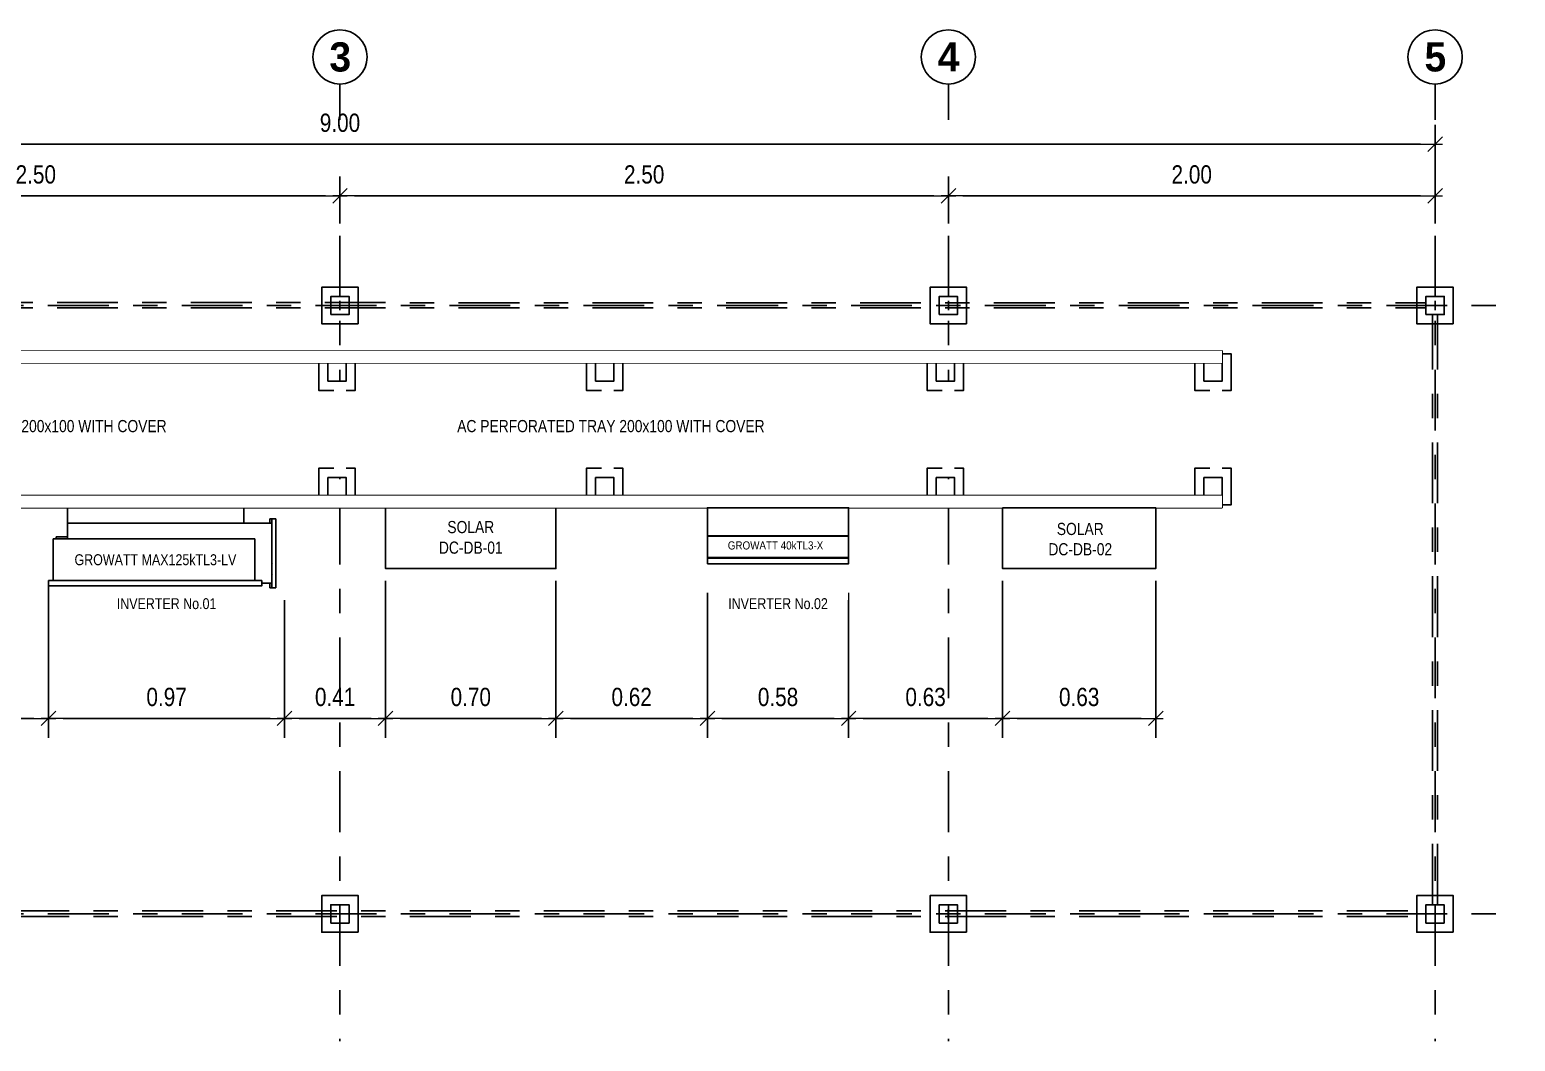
# Model space of a CAD drawing. Header units: millimetres. Extents: x 2497.4 to 2515.8, y 479.1 to 489.2.
# Drawn here: x 2501.75 to 2507.85, y 485.04 to 489.19 of the extents above; entities that cross this region are included whole.
import ezdxf
from ezdxf.enums import TextEntityAlignment as Align

# ---------------------------------------------------------------- set-up
doc = ezdxf.new("R2010")
doc.units = ezdxf.units.MM
doc.linetypes.add('CENTER', pattern=[2, 1.25, -0.25, 0.25, -0.25])
doc.layers.get('Defpoints').update_dxf_attribs({"color": 2})
doc.layers.add('A-DIMS-0050', color=8, linetype='Continuous', lineweight=18)
doc.layers.add('A-spec', color=1, linetype='Continuous')
doc.styles.add('Cordia TCR', font='Cordia.shx', dxfattribs={"width": 0.85})
doc.styles.add('MASTER', font='cordia.shx', dxfattribs={"width": 1.1})
doc.styles.add('style1', font='cordia.shx', dxfattribs={"width": 0.9})
doc.styles.add('TUCKER BOLD', font='', dxfattribs={"height": 0.18})
doc.styles.get('TUCKER BOLD').set_extended_font_data('Humnst777 BT', bold=True)
doc.dimstyles.new('E0050', dxfattribs={"dimscale": 0.05, "dimtxt": 1.6, "dimasz": 1.6, "dimexe": 2, "dimexo": 1, "dimgap": 1, "dimtad": 1, "dimtoh": 1, "dimzin": 0, "dimdsep": 46, "dimlunit": 6, "dimtxsty": 'MASTER', "dimblk": 'AA', "dimcen": 1, "dimclrd": 256, "dimclre": 256, "dimclrt": 2, "dimadec": 0, "dimazin": 0, "dimtfac": 1, "dimtix": 1, "dimtmove": 2, "dimatfit": 3, "dimfxl": 1, "dimtolj": 1, "dimtzin": 0, "dimarcsym": 0})

# ---------------------------------------------------------------- blocks, each defined once
blk = doc.blocks.new('AA')
at = {"color": 8}
blk.add_line((-1, 0), (0.5, 0), dxfattribs=at)
at = {"color": 3}
blk.add_line((-0.5, -0.5), (0.5, 0.5), dxfattribs=at)
blk = doc.blocks.new('*D80')
at = {"layer": 'A-DIMS-0050', "lineweight": -2}
for p, q in [((2500.521, 488.3978), (2500.521, 488.5921)), ((2503.021, 488.3978), (2503.021, 488.5921)), ((2500.581, 488.5121), (2502.961, 488.5121))]:
    blk.add_line(p, q, dxfattribs=at)
at = {"layer": 'Defpoints', "color": 0}
for p in [(2503.021, 488.5121), (2500.521, 488.3478), (2503.021, 488.3478)]:
    blk.add_point(p, dxfattribs=at)
at = {"layer": 'A-DIMS-0050', "linetype": 'ByBlock', "lineweight": -2, "xscale": 0.06, "yscale": 0.06, "zscale": 0.06, "rotation": 180}
blk.add_blockref('AA', (2500.521, 488.5121), dxfattribs=at)
at = {"layer": 'A-DIMS-0050', "linetype": 'ByBlock', "lineweight": -2, "xscale": 0.06, "yscale": 0.06, "zscale": 0.06}
blk.add_blockref('AA', (2503.021, 488.5121), dxfattribs=at)
at = {"layer": 'A-DIMS-0050', "color": 2, "insert": (2501.771, 488.5996), "char_height": 0.075, "attachment_point": 5, "style": 'Cordia TCR'}
blk.add_mtext('\\A1;2.50', dxfattribs=at)
blk = doc.blocks.new('*D81')
at = {"layer": 'A-DIMS-0050', "lineweight": -2}
for p, q in [((2503.021, 488.3978), (2503.021, 488.5921)), ((2505.521, 488.3978), (2505.521, 488.5921)), ((2503.081, 488.5121), (2505.461, 488.5121))]:
    blk.add_line(p, q, dxfattribs=at)
at = {"layer": 'Defpoints', "color": 0}
for p in [(2505.521, 488.5121), (2503.021, 488.3478), (2505.521, 488.3478)]:
    blk.add_point(p, dxfattribs=at)
at = {"layer": 'A-DIMS-0050', "linetype": 'ByBlock', "lineweight": -2, "xscale": 0.06, "yscale": 0.06, "zscale": 0.06, "rotation": 180}
blk.add_blockref('AA', (2503.021, 488.5121), dxfattribs=at)
at = {"layer": 'A-DIMS-0050', "linetype": 'ByBlock', "lineweight": -2, "xscale": 0.06, "yscale": 0.06, "zscale": 0.06}
blk.add_blockref('AA', (2505.521, 488.5121), dxfattribs=at)
at = {"layer": 'A-DIMS-0050', "color": 2, "insert": (2504.271, 488.5996), "char_height": 0.075, "attachment_point": 5, "style": 'Cordia TCR'}
blk.add_mtext('\\A1;2.50', dxfattribs=at)
blk = doc.blocks.new('*D82')
at = {"layer": 'A-DIMS-0050', "lineweight": -2}
for p, q in [((2505.521, 488.3978), (2505.521, 488.5921)), ((2507.521, 488.3978), (2507.521, 488.5921)), ((2505.581, 488.5121), (2507.461, 488.5121))]:
    blk.add_line(p, q, dxfattribs=at)
at = {"layer": 'Defpoints', "color": 0}
for p in [(2507.521, 488.5121), (2505.521, 488.3478), (2507.521, 488.3478)]:
    blk.add_point(p, dxfattribs=at)
at = {"layer": 'A-DIMS-0050', "linetype": 'ByBlock', "lineweight": -2, "xscale": 0.06, "yscale": 0.06, "zscale": 0.06, "rotation": 180}
blk.add_blockref('AA', (2505.521, 488.5121), dxfattribs=at)
at = {"layer": 'A-DIMS-0050', "linetype": 'ByBlock', "lineweight": -2, "xscale": 0.06, "yscale": 0.06, "zscale": 0.06}
blk.add_blockref('AA', (2507.521, 488.5121), dxfattribs=at)
at = {"layer": 'A-DIMS-0050', "color": 2, "insert": (2506.521, 488.5996), "char_height": 0.075, "attachment_point": 5, "style": 'Cordia TCR'}
blk.add_mtext('\\A1;2.00', dxfattribs=at)
blk = doc.blocks.new('*D83')
at = {"layer": 'A-DIMS-0050', "lineweight": -2}
for p, q in [((2498.521, 488.4643), (2498.521, 488.8043)), ((2507.521, 488.4643), (2507.521, 488.8043)), ((2498.581, 488.7243), (2507.461, 488.7243))]:
    blk.add_line(p, q, dxfattribs=at)
at = {"layer": 'Defpoints', "color": 0}
for p in [(2507.521, 488.7243), (2498.521, 488.4143), (2507.521, 488.4143)]:
    blk.add_point(p, dxfattribs=at)
at = {"layer": 'A-DIMS-0050', "linetype": 'ByBlock', "lineweight": -2, "xscale": 0.06, "yscale": 0.06, "zscale": 0.06, "rotation": 180}
blk.add_blockref('AA', (2498.521, 488.7243), dxfattribs=at)
at = {"layer": 'A-DIMS-0050', "linetype": 'ByBlock', "lineweight": -2, "xscale": 0.06, "yscale": 0.06, "zscale": 0.06}
blk.add_blockref('AA', (2507.521, 488.7243), dxfattribs=at)
at = {"layer": 'A-DIMS-0050', "color": 2, "insert": (2503.021, 488.8118), "char_height": 0.075, "attachment_point": 5, "style": 'Cordia TCR'}
blk.add_mtext('\\A1;9.00', dxfattribs=at)
blk = doc.blocks.new('spec-col(V)')
at = {"layer": 'A-spec', "color": 3}
blk.add_line((0, -0.367), (0, 0), dxfattribs=at)
at = {"layer": 'A-spec'}
blk.add_circle((0, -0.646), 0.279, dxfattribs=at)
at = {"layer": 'A-spec', "color": 2, "style": 'TUCKER BOLD'}
blk.add_attdef('8', text='', height=0.3, dxfattribs=at).set_placement((0.003, -0.797), align=Align.CENTER)
blk = doc.blocks.new('G$CD2F47895')
for p, q in [((-0.0859, 0.355), (-0.0859, 0.3309)), ((0.8853, 0.3431), (0.8857, 0.3431)), ((0.8857, 0.3516), (0.8857, 0.3431)), ((0.8857, 0.3431), (0.8857, 0.3309)), ((0.8857, 0.3431), (0.9216, 0.3431)), ((0.9216, 0.365), (0.9216, 0.3431)), ((0.9302, 0.365), (0.9216, 0.365)), ((0.9216, 0.3431), (0.9302, 0.3431)), ((0.9302, 0.365), (0.9302, 0.3431)), ((0.9491, 0.365), (0.9302, 0.365)), ((0.9302, 0.3431), (0.9302, 0.07)), ((0.9312, 0.365), (0.9316, 0.365)), ((0.9491, 0.365), (0.9491, 0.305)), ((-0.0647, 0.3309), (-0.0859, 0.3309)), ((-0.0647, 0.3309), (-0.0647, 0.305)), ((0.8535, 0.3309), (-0.0647, 0.3309)), ((-0.0647, 0.305), (-0.0643, 0.305)), ((-0.0647, 0.305), (-0.0647, 0.255)), ((0.8535, 0.3309), (0.8535, 0.1415)), ((0.8857, 0.3309), (0.8535, 0.3309)), ((0.9353, 0.305), (0.9357, 0.305)), ((0.9491, 0.305), (0.9491, 0.255)), ((-0.0643, 0.255), (-0.0647, 0.255)), ((-0.0647, 0.255), (-0.0647, 0.1415)), ((0.9353, 0.255), (0.9357, 0.255)), ((0.9491, 0.255), (0.9491, 0.05)), ((-0.0507, 0.1415), (-0.0647, 0.1415)), ((-0.0507, 0.1329), (-0.0507, 0.1415)), ((-0.0507, 0.1415), (0, 0.1415)), ((0, 0.1329), (0, 0.1415)), ((0, 0.1415), (0.8535, 0.1415)), ((-0.0507, 0.1329), (0, 0.1329)), ((0, 0), (0, 0.1329)), ((0, 0.1329), (0.0004, 0.1329)), ((0.803, 0.07), (0, 0.07)), ((0.803, 0), (0.803, 0.07)), ((0.9216, 0.07), (0.803, 0.07)), ((0.9302, 0.07), (0.9216, 0.07)), ((0.9216, 0.05), (0.9216, 0.07)), ((0.9302, 0.05), (0.9302, 0.07)), ((0.803, 0), (0, 0)), ((0.9302, 0.05), (0.9216, 0.05)), ((0.9491, 0.05), (0.9302, 0.05))]:
    blk.add_line(p, q)
blk.add_lwpolyline([(-0.0859, 0.355), (0.8857, 0.355), (0.8857, 0.3309)])
blk = doc.blocks.new('*D92')
at = {"layer": 'A-DIMS-0050', "lineweight": -2}
for p, q in [((2501.8235, 486.8599), (2501.8235, 486.2851)), ((2502.7935, 486.8509), (2502.7935, 486.2851)), ((2501.8835, 486.3651), (2502.7335, 486.3651))]:
    blk.add_line(p, q, dxfattribs=at)
at = {"layer": 'Defpoints', "color": 0}
for p in [(2501.8235, 486.9099), (2502.7935, 486.9009), (2502.7935, 486.3651)]:
    blk.add_point(p, dxfattribs=at)
at = {"layer": 'A-DIMS-0050', "linetype": 'ByBlock', "lineweight": -2, "xscale": 0.06, "yscale": 0.06, "zscale": 0.06, "rotation": 180}
blk.add_blockref('AA', (2501.8235, 486.3651), dxfattribs=at)
at = {"layer": 'A-DIMS-0050', "linetype": 'ByBlock', "lineweight": -2, "xscale": 0.06, "yscale": 0.06, "zscale": 0.06}
blk.add_blockref('AA', (2502.7935, 486.3651), dxfattribs=at)
at = {"layer": 'A-DIMS-0050', "color": 2, "insert": (2502.3085, 486.4526), "char_height": 0.075, "attachment_point": 5, "style": 'Cordia TCR'}
blk.add_mtext('\\A1;0.97', dxfattribs=at)
blk = doc.blocks.new('*D93')
at = {"layer": 'A-DIMS-0050', "lineweight": -2}
for p, q in [((2503.2085, 486.9302), (2503.2085, 486.2851)), ((2502.7935, 486.8509), (2502.7935, 486.2851)), ((2502.8535, 486.3651), (2503.1485, 486.3651))]:
    blk.add_line(p, q, dxfattribs=at)
at = {"layer": 'Defpoints', "color": 0}
for p in [(2503.2085, 486.9802), (2502.7935, 486.9009), (2503.2085, 486.3651)]:
    blk.add_point(p, dxfattribs=at)
at = {"layer": 'A-DIMS-0050', "linetype": 'ByBlock', "lineweight": -2, "xscale": 0.06, "yscale": 0.06, "zscale": 0.06, "rotation": 180}
blk.add_blockref('AA', (2502.7935, 486.3651), dxfattribs=at)
at = {"layer": 'A-DIMS-0050', "linetype": 'ByBlock', "lineweight": -2, "xscale": 0.06, "yscale": 0.06, "zscale": 0.06}
blk.add_blockref('AA', (2503.2085, 486.3651), dxfattribs=at)
at = {"layer": 'A-DIMS-0050', "color": 2, "insert": (2503.001, 486.4526), "char_height": 0.075, "attachment_point": 5, "style": 'Cordia TCR'}
blk.add_mtext('\\A1;0.41', dxfattribs=at)
blk = doc.blocks.new('*D94')
at = {"layer": 'A-DIMS-0050', "lineweight": -2}
for p, q in [((2503.2085, 486.9302), (2503.2085, 486.2851)), ((2503.9085, 486.9302), (2503.9085, 486.2851)), ((2503.2685, 486.3651), (2503.8485, 486.3651))]:
    blk.add_line(p, q, dxfattribs=at)
at = {"layer": 'Defpoints', "color": 0}
for p in [(2503.2085, 486.9802), (2503.9085, 486.9802), (2503.9085, 486.3651)]:
    blk.add_point(p, dxfattribs=at)
at = {"layer": 'A-DIMS-0050', "linetype": 'ByBlock', "lineweight": -2, "xscale": 0.06, "yscale": 0.06, "zscale": 0.06, "rotation": 180}
blk.add_blockref('AA', (2503.2085, 486.3651), dxfattribs=at)
at = {"layer": 'A-DIMS-0050', "linetype": 'ByBlock', "lineweight": -2, "xscale": 0.06, "yscale": 0.06, "zscale": 0.06}
blk.add_blockref('AA', (2503.9085, 486.3651), dxfattribs=at)
at = {"layer": 'A-DIMS-0050', "color": 2, "insert": (2503.5585, 486.4526), "char_height": 0.075, "attachment_point": 5, "style": 'Cordia TCR'}
blk.add_mtext('\\A1;0.70', dxfattribs=at)
blk = doc.blocks.new('*D95')
at = {"layer": 'A-DIMS-0050', "lineweight": -2}
for p, q in [((2505.7435, 486.9303), (2505.7435, 486.2851)), ((2506.3735, 486.9302), (2506.3735, 486.2851)), ((2505.8035, 486.3651), (2506.3135, 486.3651))]:
    blk.add_line(p, q, dxfattribs=at)
at = {"layer": 'Defpoints', "color": 0}
for p in [(2505.7435, 486.9803), (2506.3735, 486.9802), (2506.3735, 486.3651)]:
    blk.add_point(p, dxfattribs=at)
at = {"layer": 'A-DIMS-0050', "linetype": 'ByBlock', "lineweight": -2, "xscale": 0.06, "yscale": 0.06, "zscale": 0.06, "rotation": 180}
blk.add_blockref('AA', (2505.7435, 486.3651), dxfattribs=at)
at = {"layer": 'A-DIMS-0050', "linetype": 'ByBlock', "lineweight": -2, "xscale": 0.06, "yscale": 0.06, "zscale": 0.06}
blk.add_blockref('AA', (2506.3735, 486.3651), dxfattribs=at)
at = {"layer": 'A-DIMS-0050', "color": 2, "insert": (2506.0585, 486.4526), "char_height": 0.075, "attachment_point": 5, "style": 'Cordia TCR'}
blk.add_mtext('\\A1;0.63', dxfattribs=at)
blk = doc.blocks.new('*D100')
at = {"layer": 'A-DIMS-0050', "lineweight": -2}
for p, q in [((2503.9085, 486.9302), (2503.9085, 486.2851)), ((2504.5307, 486.8599), (2504.5307, 486.2851)), ((2503.9685, 486.3651), (2504.4707, 486.3651))]:
    blk.add_line(p, q, dxfattribs=at)
at = {"layer": 'Defpoints', "color": 0}
for p in [(2503.9085, 486.9802), (2504.5307, 486.9099), (2504.5307, 486.3651)]:
    blk.add_point(p, dxfattribs=at)
at = {"layer": 'A-DIMS-0050', "linetype": 'ByBlock', "lineweight": -2, "xscale": 0.06, "yscale": 0.06, "zscale": 0.06, "rotation": 180}
blk.add_blockref('AA', (2503.9085, 486.3651), dxfattribs=at)
at = {"layer": 'A-DIMS-0050', "linetype": 'ByBlock', "lineweight": -2, "xscale": 0.06, "yscale": 0.06, "zscale": 0.06}
blk.add_blockref('AA', (2504.5307, 486.3651), dxfattribs=at)
at = {"layer": 'A-DIMS-0050', "color": 2, "insert": (2504.2196, 486.4526), "char_height": 0.075, "attachment_point": 5, "style": 'Cordia TCR'}
blk.add_mtext('\\A1;0.62', dxfattribs=at)
blk = doc.blocks.new('*D101')
at = {"layer": 'A-DIMS-0050', "lineweight": -2}
for p, q in [((2505.7435, 486.9303), (2505.7435, 486.2851)), ((2505.1113, 486.8509), (2505.1113, 486.2851)), ((2505.1713, 486.3651), (2505.6835, 486.3651))]:
    blk.add_line(p, q, dxfattribs=at)
at = {"layer": 'Defpoints', "color": 0}
for p in [(2505.7435, 486.9803), (2505.1113, 486.9009), (2505.7435, 486.3651)]:
    blk.add_point(p, dxfattribs=at)
at = {"layer": 'A-DIMS-0050', "linetype": 'ByBlock', "lineweight": -2, "xscale": 0.06, "yscale": 0.06, "zscale": 0.06, "rotation": 180}
blk.add_blockref('AA', (2505.1113, 486.3651), dxfattribs=at)
at = {"layer": 'A-DIMS-0050', "linetype": 'ByBlock', "lineweight": -2, "xscale": 0.06, "yscale": 0.06, "zscale": 0.06}
blk.add_blockref('AA', (2505.7435, 486.3651), dxfattribs=at)
at = {"layer": 'A-DIMS-0050', "color": 2, "insert": (2505.4274, 486.4526), "char_height": 0.075, "attachment_point": 5, "style": 'Cordia TCR'}
blk.add_mtext('\\A1;0.63', dxfattribs=at)
blk = doc.blocks.new('*D103')
at = {"layer": 'A-DIMS-0050', "lineweight": -2}
for p, q in [((2501.4041, 486.9304), (2501.4041, 486.2851)), ((2501.8235, 486.9303), (2501.8235, 486.2851)), ((2501.4641, 486.3651), (2501.7635, 486.3651))]:
    blk.add_line(p, q, dxfattribs=at)
at = {"layer": 'Defpoints', "color": 0}
for p in [(2501.4041, 486.9804), (2501.8235, 486.9803), (2501.8235, 486.3651)]:
    blk.add_point(p, dxfattribs=at)
at = {"layer": 'A-DIMS-0050', "linetype": 'ByBlock', "lineweight": -2, "xscale": 0.06, "yscale": 0.06, "zscale": 0.06, "rotation": 180}
blk.add_blockref('AA', (2501.4041, 486.3651), dxfattribs=at)
at = {"layer": 'A-DIMS-0050', "linetype": 'ByBlock', "lineweight": -2, "xscale": 0.06, "yscale": 0.06, "zscale": 0.06}
blk.add_blockref('AA', (2501.8235, 486.3651), dxfattribs=at)
at = {"layer": 'A-DIMS-0050', "color": 2, "insert": (2501.6138, 486.4526), "char_height": 0.075, "attachment_point": 5, "style": 'Cordia TCR'}
blk.add_mtext('\\A1;0.42', dxfattribs=at)
blk = doc.blocks.new('*D134')
at = {"layer": 'A-DIMS-0050', "lineweight": -2}
for p, q in [((2504.5307, 486.4151), (2504.5307, 486.4451)), ((2505.1113, 486.4151), (2505.1113, 486.4451)), ((2504.5907, 486.3651), (2505.0513, 486.3651))]:
    blk.add_line(p, q, dxfattribs=at)
at = {"layer": 'Defpoints', "color": 0}
for p in [(2504.5307, 486.3651), (2505.1113, 486.3651), (2505.1113, 486.3651)]:
    blk.add_point(p, dxfattribs=at)
at = {"layer": 'A-DIMS-0050', "linetype": 'ByBlock', "lineweight": -2, "xscale": 0.06, "yscale": 0.06, "zscale": 0.06, "rotation": 180}
blk.add_blockref('AA', (2504.5307, 486.3651), dxfattribs=at)
at = {"layer": 'A-DIMS-0050', "linetype": 'ByBlock', "lineweight": -2, "xscale": 0.06, "yscale": 0.06, "zscale": 0.06}
blk.add_blockref('AA', (2505.1113, 486.3651), dxfattribs=at)
at = {"layer": 'A-DIMS-0050', "color": 2, "insert": (2504.821, 486.4526), "char_height": 0.075, "attachment_point": 5, "style": 'Cordia TCR'}
blk.add_mtext('\\A1;0.58', dxfattribs=at)

msp = doc.modelspace()

# ---------------------------------------------------------------- linework, layer by layer
at = {"color": 8, "linetype": 'CENTER', "ltscale": 0.2}
for p, q in [((2503.021, 488.3478), (2503.021, 485.0383)), ((2505.521, 488.3478), (2505.521, 485.0383)), ((2507.521, 488.3478), (2507.521, 485.0383)), ((2498.521, 488.0616), (2507.8506, 488.0616)), ((2498.521, 485.5616), (2507.8506, 485.5616))]:
    msp.add_line(p, q, dxfattribs=at)
at = {"color": 6, "linetype": 'CENTER', "ltscale": 0.2}
for p, q in [((2498.5585, 488.0742), (2507.4835, 488.0721)), ((2498.5585, 488.0516), (2507.4835, 488.0516)), ((2507.511, 485.5991), (2507.511, 488.0241)), ((2507.531, 485.5991), (2507.531, 488.0241)), ((2500.5585, 485.5742), (2507.4833, 485.5742)), ((2500.5585, 485.5516), (2507.4833, 485.5516))]:
    msp.add_line(p, q, dxfattribs=at)
at = {"color": 8}
for p, q in [((2503.021, 488.0428), (2503.021, 488.0803)), ((2505.521, 488.0428), (2505.521, 488.0803)), ((2507.521, 488.0428), (2507.521, 488.0803)), ((2503.0398, 488.0616), (2503.0023, 488.0616)), ((2505.5398, 488.0616), (2505.5023, 488.0616)), ((2507.5398, 488.0616), (2507.5023, 488.0616)), ((2503.0208, 485.5428), (2503.0208, 485.5803)), ((2505.5208, 485.5428), (2505.5208, 485.5803)), ((2507.5208, 485.5428), (2507.5208, 485.5803)), ((2503.0396, 485.5616), (2503.0021, 485.5616)), ((2505.5396, 485.5616), (2505.5021, 485.5616))]:
    msp.add_line(p, q, dxfattribs=at)
for p, q in [((2503.031, 488.0616), (2503.021, 488.0616)), ((2505.531, 488.0616), (2505.521, 488.0616)), ((2507.531, 488.0616), (2507.521, 488.0616))]:
    msp.add_line(p, q)
at = {"color": 1}
for p, q in [((2504.5307, 487.1151), (2505.1113, 487.1151)), ((2504.5307, 487.1139), (2505.1113, 487.1139)), ((2504.5307, 487.1136), (2505.1113, 487.1136)), ((2504.5307, 487.0261), (2505.1113, 487.0261)), ((2504.5307, 487.0233), (2505.1113, 487.0233)), ((2504.5307, 487.0027), (2504.5307, 487.0018)), ((2504.5322, 487.0002), (2504.5513, 487.0002)), ((2505.1088, 487.0002), (2505.1098, 487.0002)), ((2505.1113, 487.0027), (2505.1113, 487.0018))]:
    msp.add_line(p, q, dxfattribs=at)
at = {"color": 8}
for points in [[(2503.096, 487.9866), (2502.946, 487.9866), (2502.946, 488.1366), (2503.096, 488.1366)], [(2505.596, 487.9866), (2505.446, 487.9866), (2505.446, 488.1366), (2505.596, 488.1366)], [(2507.596, 487.9866), (2507.446, 487.9866), (2507.446, 488.1366), (2507.596, 488.1366)], [(2503.0958, 485.4866), (2502.9458, 485.4866), (2502.9458, 485.6366), (2503.0958, 485.6366)], [(2505.5958, 485.4866), (2505.4458, 485.4866), (2505.4458, 485.6366), (2505.5958, 485.6366)], [(2507.5958, 485.4866), (2507.4458, 485.4866), (2507.4458, 485.6366), (2507.5958, 485.6366)]]:
    msp.add_lwpolyline(points, close=True, dxfattribs=at)
at = {"color": 3}
for points in [[(2502.9835, 488.0241), (2503.0585, 488.0241), (2503.0585, 488.0991), (2502.9835, 488.0991)], [(2505.4835, 488.0241), (2505.5585, 488.0241), (2505.5585, 488.0991), (2505.4835, 488.0991)], [(2507.4835, 488.0241), (2507.5585, 488.0241), (2507.5585, 488.0991), (2507.4835, 488.0991)], [(2499.571, 487.8252), (2506.646, 487.8252), (2506.646, 487.8752), (2499.571, 487.8752)], [(2499.571, 487.2302), (2506.646, 487.2302), (2506.646, 487.2802), (2499.571, 487.2802)], [(2502.9833, 485.5241), (2503.0583, 485.5241), (2503.0583, 485.5991), (2502.9833, 485.5991)], [(2505.4833, 485.5241), (2505.5583, 485.5241), (2505.5583, 485.5991), (2505.4833, 485.5991)], [(2507.4833, 485.5241), (2507.5583, 485.5241), (2507.5583, 485.5991), (2507.4833, 485.5991)]]:
    msp.add_lwpolyline(points, close=True, dxfattribs=at)
for points in [[(2503.046, 487.7127), (2503.0835, 487.7127), (2503.0835, 487.8627), (2502.9335, 487.8627), (2502.9335, 487.7127), (2502.996, 487.7127)], [(2504.146, 487.7127), (2504.1835, 487.7127), (2504.1835, 487.8627), (2504.0335, 487.8627), (2504.0335, 487.7127), (2504.096, 487.7127)], [(2505.546, 487.7127), (2505.5835, 487.7127), (2505.5835, 487.8627), (2505.4335, 487.8627), (2505.4335, 487.7127), (2505.496, 487.7127)], [(2506.646, 487.7127), (2506.6835, 487.7127), (2506.6835, 487.8627), (2506.5335, 487.8627), (2506.5335, 487.7127), (2506.596, 487.7127)], [(2503.046, 487.3927), (2503.0835, 487.3927), (2503.0835, 487.2427), (2502.9335, 487.2427), (2502.9335, 487.3927), (2502.996, 487.3927)], [(2504.146, 487.3927), (2504.1835, 487.3927), (2504.1835, 487.2427), (2504.0335, 487.2427), (2504.0335, 487.3927), (2504.096, 487.3927)], [(2505.546, 487.3927), (2505.5835, 487.3927), (2505.5835, 487.2427), (2505.4335, 487.2427), (2505.4335, 487.3927), (2505.496, 487.3927)], [(2506.646, 487.3927), (2506.6835, 487.3927), (2506.6835, 487.2427), (2506.5335, 487.2427), (2506.5335, 487.3927), (2506.596, 487.3927)]]:
    msp.add_lwpolyline(points, dxfattribs=at)
at = {"color": 1}
msp.add_lwpolyline([(2503.2085, 487.2302), (2503.9085, 487.2302), (2503.9085, 486.9802), (2503.2085, 486.9802)], close=True, dxfattribs=at)
msp.add_lwpolyline([(2505.1098, 487.0002), (2504.5322, 487.0002)], dxfattribs=at)
at = {"color": 8, "linetype": 'CENTER', "ltscale": 0.1}
msp.add_lwpolyline([(2504.5307, 486.8809), (2504.5307, 486.3651)], dxfattribs=at)
at = {"color": 1}
for centre, start, end in [((2504.5322, 487.0018), 179.7041, 270.29522), ((2505.1098, 487.0018), 269.70478, 0.2959)]:
    msp.add_arc(centre, 0.00156, start, end, dxfattribs=at)
at = {"layer": 'A-DIMS-0050'}
msp.add_lwpolyline([(2505.1113, 486.8809), (2505.1113, 486.3651)], dxfattribs=at)

# ---------------------------------------------------------------- block references
at = {"color": 1, "xscale": -0.9023255813955015, "yscale": 0.9023255813955015, "zscale": 0.9023255813955015, "rotation": 180}
msp.add_blockref('G$CD2F47895', (2501.9011, 487.2302), dxfattribs=at)
at = {"layer": 'A-spec'}
ref = msp.add_blockref('spec-col(V)', (2503.021, 488.8243), dxfattribs=dict(at, xscale=-0.4, yscale=0.4, zscale=0.4, rotation=180))
ref.add_attrib('8', '3', dxfattribs={"color": 2, "height": 0.12, "style": 'TUCKER BOLD'}).set_placement((2503.0222, 489.023), align=Align.CENTER)
ref = msp.add_blockref('spec-col(V)', (2505.521, 488.8243), dxfattribs=dict(at, xscale=-0.4, yscale=0.4, zscale=0.4, rotation=180))
ref.add_attrib('8', '4', dxfattribs={"color": 2, "height": 0.12, "style": 'TUCKER BOLD'}).set_placement((2505.5222, 489.023), align=Align.CENTER)
ref = msp.add_blockref('spec-col(V)', (2507.521, 488.8243), dxfattribs=dict(at, xscale=-0.4, yscale=0.4, zscale=0.4, rotation=180))
ref.add_attrib('8', '5', dxfattribs={"color": 2, "height": 0.12, "style": 'TUCKER BOLD'}).set_placement((2507.5222, 489.0231), align=Align.CENTER)

# ---------------------------------------------------------------- texts
at = {"color": 2}
for s, height, style, width, p in [('GROWATT 40kTL3-X', 0.033516, 'style1', 0.9, (2504.8108, 487.0757)), ('GROWATT MAX125kTL3-LV', 0.045, 'Cordia TCR', 0.85, (2502.2626, 487.0169)), ('INVERTER No.01', 0.045, 'Cordia TCR', 0.85, (2502.3085, 486.8364)), ('INVERTER No.02', 0.045, 'Cordia TCR', 0.85, (2504.821, 486.8364))]:
    msp.add_text(s, height=height, dxfattribs=dict(at, style=style, width=width)).set_placement(p, align=Align.MIDDLE_CENTER)
at = {"layer": 'A-DIMS-0050', "color": 2, "style": 'Cordia TCR', "width": 0.85}
for s, p in [('SOLAR', (2503.5585, 487.1511)), ('DC-DB-01', (2503.5585, 487.0666))]:
    msp.add_text(s, height=0.05, dxfattribs=at).set_placement(p, align=Align.MIDDLE_CENTER)
at = {"layer": 'A-DIMS-0050', "color": 2, "insert": (2506.063, 487.1013), "char_height": 0.05, "attachment_point": 5, "style": 'Cordia TCR'}
msp.add_mtext('\\A1;SOLAR \\PDC-DB-02', dxfattribs=at)

# ---------------------------------------------------------------- dimensions: what is measured, and where the dimension line sits
at = {"layer": 'A-DIMS-0050'}
for base, p1, p2, picture, middle in [((2507.521, 488.7243), (2498.521, 488.4143), (2507.521, 488.4143), '*D83', (2503.021, 488.8118)), ((2503.021, 488.5121), (2500.521, 488.3478), (2503.021, 488.3478), '*D80', (2501.771, 488.5996)), ((2505.521, 488.5121), (2503.021, 488.3478), (2505.521, 488.3478), '*D81', (2504.271, 488.5996)), ((2507.521, 488.5121), (2505.521, 488.3478), (2507.521, 488.3478), '*D82', (2506.521, 488.5996)), ((2501.8235, 486.3651), (2501.4041, 486.9804), (2501.8235, 486.9803), '*D103', (2501.6138, 486.4526)), ((2503.208499, 486.365101), (2502.793503, 486.900884), (2503.208499, 486.980233), '*D93', (2503.001001, 486.452601)), ((2503.9085, 486.3651), (2503.2085, 486.9802), (2503.9085, 486.9802), '*D94', (2503.5585, 486.4526)), ((2504.5307, 486.3651), (2503.9085, 486.9802), (2504.5307, 486.9099), '*D100', (2504.2196, 486.4526)), ((2505.7435, 486.3651), (2505.1113, 486.9009), (2505.7435, 486.9803), '*D101', (2505.4274, 486.4526)), ((2506.3735, 486.3651), (2505.7435, 486.9803), (2506.3735, 486.9802), '*D95', (2506.0585, 486.4526)), ((2502.7935, 486.3651), (2501.8235, 486.9099), (2502.7935, 486.9009), '*D92', (2502.3085, 486.4526))]:
    dim = msp.add_linear_dim(base=base, p1=p1, p2=p2, dimstyle='E0050', override={"dimtxt": 1.5, "dimasz": 1.2, "dimexe": 1.6, "dimtxsty": 'Cordia TCR'}, dxfattribs=at)
    dim.commit()
    dim.dimension.update_dxf_attribs({"geometry": picture, "text_midpoint": middle})
dim = msp.add_aligned_dim(p1=(2504.5307, 486.3651), p2=(2505.1113, 486.3651), distance=0, dimstyle='E0050', override={"dimtxt": 1.5, "dimasz": 1.2, "dimexe": 1.6, "dimtxsty": 'Cordia TCR'}, dxfattribs=at)
dim.commit()
dim.dimension.update_dxf_attribs({"geometry": '*D134', "text_midpoint": (2504.821, 486.4526)})

# ---------------------------------------------------------------- next in the draw order: wipeouts: each hides what was drawn before it
at = {"color": 3}
for points in [[(2502.996, 487.7502), (2503.046, 487.7502), (2503.046, 487.7502), (2503.046, 487.3552), (2503.046, 487.3552), (2502.996, 487.3552), (2502.996, 487.3552)], [(2504.096, 487.7502), (2504.146, 487.7502), (2504.146, 487.7502), (2504.146, 487.3552), (2504.146, 487.3552), (2504.096, 487.3552), (2504.096, 487.3552)], [(2505.496, 487.7502), (2505.546, 487.7502), (2505.546, 487.7502), (2505.546, 487.3552), (2505.546, 487.3552), (2505.496, 487.3552), (2505.496, 487.3552)], [(2506.596, 487.7502), (2506.646, 487.7502), (2506.646, 487.7502), (2506.646, 487.3552), (2506.646, 487.3552), (2506.596, 487.3552), (2506.596, 487.3552)]]:
    msp.add_wipeout(points, dxfattribs=at)

# ---------------------------------------------------------------- next in the draw order: linework, layer by layer
for points in [[(2502.971, 487.7502), (2502.996, 487.7502), (2503.046, 487.7502), (2503.046, 487.8252), (2502.971, 487.8252)], [(2504.071, 487.7502), (2504.096, 487.7502), (2504.146, 487.7502), (2504.146, 487.8252), (2504.071, 487.8252)], [(2505.471, 487.7502), (2505.496, 487.7502), (2505.546, 487.7502), (2505.546, 487.8252), (2505.471, 487.8252)], [(2506.571, 487.7502), (2506.596, 487.7502), (2506.646, 487.7502), (2506.646, 487.8252), (2506.571, 487.8252)], [(2502.971, 487.3552), (2502.996, 487.3552), (2503.046, 487.3552), (2503.046, 487.2802), (2502.971, 487.2802)], [(2504.071, 487.3552), (2504.096, 487.3552), (2504.146, 487.3552), (2504.146, 487.2802), (2504.071, 487.2802)], [(2505.471, 487.3552), (2505.496, 487.3552), (2505.546, 487.3552), (2505.546, 487.2802), (2505.471, 487.2802)], [(2506.571, 487.3552), (2506.596, 487.3552), (2506.646, 487.3552), (2506.646, 487.2802), (2506.571, 487.2802)]]:
    msp.add_lwpolyline(points, close=True, dxfattribs=at)

# ---------------------------------------------------------------- next in the draw order: wipeouts: each hides what was drawn before it
at = {"color": 6}
msp.add_wipeout([(2505.496, 487.4677), (2500.4046, 487.4677), (2500.4046, 487.4677), (2500.4046, 487.6677), (2500.4046, 487.6677), (2505.496, 487.6677), (2505.496, 487.6677)], dxfattribs=at)

# ---------------------------------------------------------------- next in the draw order: texts
at = {"layer": 'A-DIMS-0050', "color": 2, "style": 'Cordia TCR', "width": 0.85}
for p in [(2501.677, 487.566), (2504.1343, 487.566)]:
    msp.add_text('AC PERFORATED TRAY 200x100 WITH COVER', height=0.05, dxfattribs=at).set_placement(p, align=Align.MIDDLE_CENTER)

# ---------------------------------------------------------------- next in the draw order: wipeouts: each hides what was drawn before it
at = {"color": 3}
for points in [[(2499.571, 487.8252), (2506.646, 487.8252), (2506.646, 487.8252), (2506.646, 487.8752), (2506.646, 487.8752), (2499.571, 487.8752), (2499.571, 487.8752)], [(2499.571, 487.2302), (2506.646, 487.2302), (2506.646, 487.2302), (2506.646, 487.2802), (2506.646, 487.2802), (2499.571, 487.2802), (2499.571, 487.2802)]]:
    msp.add_wipeout(points, dxfattribs=at)

# ---------------------------------------------------------------- next in the draw order: linework, layer by layer
at = {"color": 1}
msp.add_lwpolyline([(2504.5307, 487.0018), (2504.5307, 487.2302), (2505.1113, 487.2302), (2505.1113, 487.0018)], dxfattribs=at)
msp.add_lwpolyline([(2505.7435, 487.2301), (2506.3735, 487.2303), (2506.3735, 486.9803), (2505.7435, 486.9803)], close=True, dxfattribs=at)

doc.saveas('drawing.dxf')
